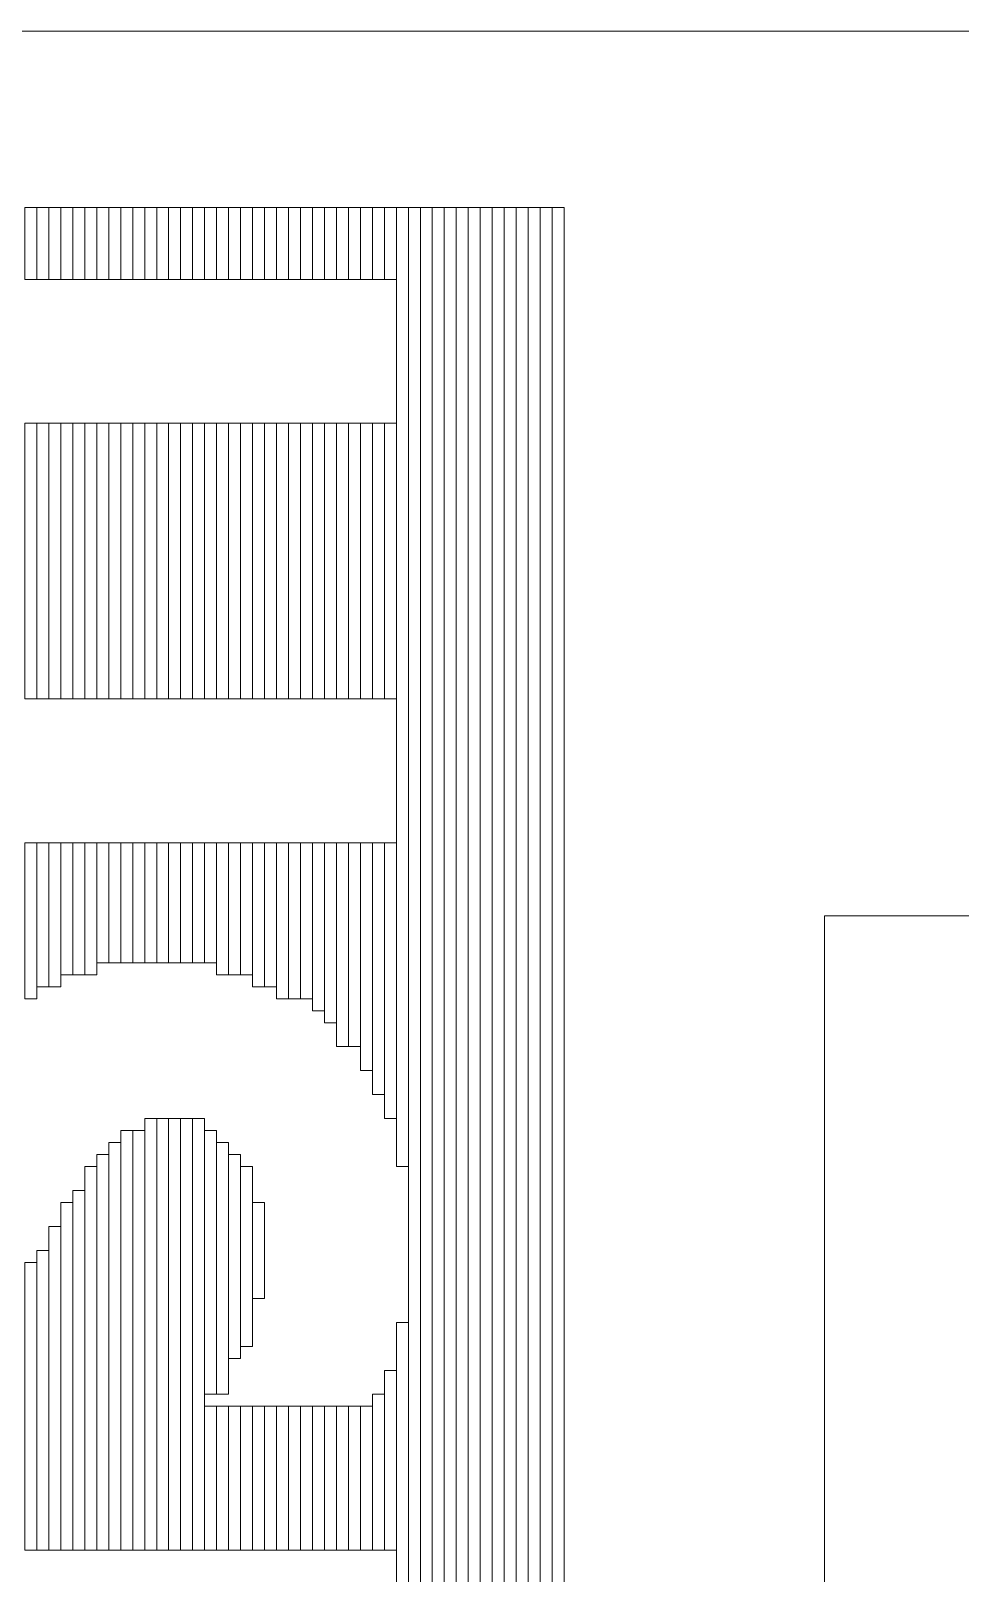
# Model space of a CAD drawing. Header units: millimetres. Extents: x -86 to 67, y -55 to 52.
# Drawn here: x 4.563 to 6.532, y 31.466 to 34.734 of the extents above; entities that cross this region are included whole.
import ezdxf

# ---------------------------------------------------------------- set-up
doc = ezdxf.new("R2010")
doc.units = ezdxf.units.MM
doc.header["$MEASUREMENT"] = 0
for name, color, linetype in [('BG_OUTLINE', 7, 'Continuous'), ('MA_PEN3', 7, 'Continuous'), ('PIN_TOP', 7, 'Continuous')]:
    doc.layers.add(name, color=color, linetype=linetype)

msp = doc.modelspace()

# ---------------------------------------------------------------- linework, layer by layer
at = {"layer": 'BG_OUTLINE', "color": 3, "lineweight": 9}
msp.add_open_spline([(-60.0926, 34.7331), (-60.0926, 34.7331), (63.7724, 34.7331), (63.7724, 34.7331), (63.7724, 34.7331), (64.585, 34.7336), (65.3646, 34.4113), (65.9396, 33.837), (65.9396, 33.837), (66.5146, 33.2627), (66.8379, 32.4797), (66.8384, 31.667), (66.8384, 31.667), (66.8384, 31.667), (66.8412, -52.28), (66.8412, -52.28), (66.8412, -52.28), (66.8412, -52.28), (66.8384, -52.1933), (66.8384, -52.1933), (66.8384, -52.1933), (66.8389, -53.006), (66.5166, -53.7856), (65.9424, -54.3606), (65.9424, -54.3606), (65.3681, -54.9356), (64.585, -55.2589), (63.7724, -55.2594), (63.7724, -55.2594), (63.7724, -55.2594), (-60.1869, -55.2594), (-60.1869, -55.2594), (-60.1869, -55.2594), (-60.1869, -55.2594), (-60.0853, -55.2518), (-60.0853, -55.2518), (-60.0853, -55.2518), (-60.8979, -55.2523), (-61.6775, -54.9299), (-62.2525, -54.3557), (-62.2525, -54.3557), (-62.8275, -53.7814), (-63.1508, -52.9984), (-63.1513, -52.1857), (-63.1513, -52.1857), (-63.1513, -52.1857), (-63.1587, 31.667), (-63.1587, 31.667), (-63.1587, 31.667), (-63.1592, 32.4797), (-62.8369, 33.2593), (-62.2626, 33.8343), (-62.2626, 33.8343), (-61.6883, 34.4093), (-60.9053, 34.7326), (-60.0926, 34.7331)], degree=3, knots=[0, 0, 0, 0, 0.071429, 0.071429, 0.071429, 0.071429, 0.142857, 0.142857, 0.142857, 0.142857, 0.214286, 0.214286, 0.214286, 0.214286, 0.285714, 0.285714, 0.285714, 0.285714, 0.357143, 0.357143, 0.357143, 0.357143, 0.428571, 0.428571, 0.428571, 0.428571, 0.5, 0.5, 0.5, 0.5, 0.571429, 0.571429, 0.571429, 0.571429, 0.642857, 0.642857, 0.642857, 0.642857, 0.714286, 0.714286, 0.714286, 0.714286, 0.785714, 0.785714, 0.785714, 0.785714, 0.857143, 0.857143, 0.857143, 0.857143, 0.928571, 0.928571, 0.928571, 0.928571, 1, 1, 1, 1], dxfattribs=at)
at = {"layer": 'MA_PEN3', "color": 5, "lineweight": 9}
for points in [[(4.5501, 34.3594), (4.5501, 34.3594), (4.5755, 34.3594), (4.5755, 34.3594), (4.5755, 34.3594), (4.5755, 34.3594), (4.5755, 34.207), (4.5755, 34.207), (4.5755, 34.207), (4.5755, 34.207), (4.5501, 34.207), (4.5501, 34.207), (4.5501, 34.207), (4.5501, 34.207), (4.5501, 34.3594), (4.5501, 34.3594)], [(4.5755, 34.3594), (4.5755, 34.3594), (4.6009, 34.3594), (4.6009, 34.3594), (4.6009, 34.3594), (4.6009, 34.3594), (4.6009, 34.207), (4.6009, 34.207), (4.6009, 34.207), (4.6009, 34.207), (4.5755, 34.207), (4.5755, 34.207), (4.5755, 34.207), (4.5755, 34.207), (4.5755, 34.3594), (4.5755, 34.3594)], [(4.6009, 34.3594), (4.6009, 34.3594), (4.6263, 34.3594), (4.6263, 34.3594), (4.6263, 34.3594), (4.6263, 34.3594), (4.6263, 34.207), (4.6263, 34.207), (4.6263, 34.207), (4.6263, 34.207), (4.6009, 34.207), (4.6009, 34.207), (4.6009, 34.207), (4.6009, 34.207), (4.6009, 34.3594), (4.6009, 34.3594)], [(4.6263, 34.3594), (4.6263, 34.3594), (4.6517, 34.3594), (4.6517, 34.3594), (4.6517, 34.3594), (4.6517, 34.3594), (4.6517, 34.207), (4.6517, 34.207), (4.6517, 34.207), (4.6517, 34.207), (4.6263, 34.207), (4.6263, 34.207), (4.6263, 34.207), (4.6263, 34.207), (4.6263, 34.3594), (4.6263, 34.3594)], [(4.6517, 34.3594), (4.6517, 34.3594), (4.6771, 34.3594), (4.6771, 34.3594), (4.6771, 34.3594), (4.6771, 34.3594), (4.6771, 34.207), (4.6771, 34.207), (4.6771, 34.207), (4.6771, 34.207), (4.6517, 34.207), (4.6517, 34.207), (4.6517, 34.207), (4.6517, 34.207), (4.6517, 34.3594), (4.6517, 34.3594)], [(4.6771, 34.3594), (4.6771, 34.3594), (4.7025, 34.3594), (4.7025, 34.3594), (4.7025, 34.3594), (4.7025, 34.3594), (4.7025, 34.207), (4.7025, 34.207), (4.7025, 34.207), (4.7025, 34.207), (4.6771, 34.207), (4.6771, 34.207), (4.6771, 34.207), (4.6771, 34.207), (4.6771, 34.3594), (4.6771, 34.3594)], [(4.7025, 34.3594), (4.7025, 34.3594), (4.7279, 34.3594), (4.7279, 34.3594), (4.7279, 34.3594), (4.7279, 34.3594), (4.7279, 34.207), (4.7279, 34.207), (4.7279, 34.207), (4.7279, 34.207), (4.7025, 34.207), (4.7025, 34.207), (4.7025, 34.207), (4.7025, 34.207), (4.7025, 34.3594), (4.7025, 34.3594)], [(4.7279, 34.3594), (4.7279, 34.3594), (4.7533, 34.3594), (4.7533, 34.3594), (4.7533, 34.3594), (4.7533, 34.3594), (4.7533, 34.207), (4.7533, 34.207), (4.7533, 34.207), (4.7533, 34.207), (4.7279, 34.207), (4.7279, 34.207), (4.7279, 34.207), (4.7279, 34.207), (4.7279, 34.3594), (4.7279, 34.3594)], [(4.7533, 34.3594), (4.7533, 34.3594), (4.7787, 34.3594), (4.7787, 34.3594), (4.7787, 34.3594), (4.7787, 34.3594), (4.7787, 34.207), (4.7787, 34.207), (4.7787, 34.207), (4.7787, 34.207), (4.7533, 34.207), (4.7533, 34.207), (4.7533, 34.207), (4.7533, 34.207), (4.7533, 34.3594), (4.7533, 34.3594)], [(4.7787, 34.3594), (4.7787, 34.3594), (4.8041, 34.3594), (4.8041, 34.3594), (4.8041, 34.3594), (4.8041, 34.3594), (4.8041, 34.207), (4.8041, 34.207), (4.8041, 34.207), (4.8041, 34.207), (4.7787, 34.207), (4.7787, 34.207), (4.7787, 34.207), (4.7787, 34.207), (4.7787, 34.3594), (4.7787, 34.3594)], [(4.8041, 34.3594), (4.8041, 34.3594), (4.8295, 34.3594), (4.8295, 34.3594), (4.8295, 34.3594), (4.8295, 34.3594), (4.8295, 34.207), (4.8295, 34.207), (4.8295, 34.207), (4.8295, 34.207), (4.8041, 34.207), (4.8041, 34.207), (4.8041, 34.207), (4.8041, 34.207), (4.8041, 34.3594), (4.8041, 34.3594)], [(4.8295, 34.3594), (4.8295, 34.3594), (4.8549, 34.3594), (4.8549, 34.3594), (4.8549, 34.3594), (4.8549, 34.3594), (4.8549, 34.207), (4.8549, 34.207), (4.8549, 34.207), (4.8549, 34.207), (4.8295, 34.207), (4.8295, 34.207), (4.8295, 34.207), (4.8295, 34.207), (4.8295, 34.3594), (4.8295, 34.3594)], [(4.8549, 34.3594), (4.8549, 34.3594), (4.8803, 34.3594), (4.8803, 34.3594), (4.8803, 34.3594), (4.8803, 34.3594), (4.8803, 34.207), (4.8803, 34.207), (4.8803, 34.207), (4.8803, 34.207), (4.8549, 34.207), (4.8549, 34.207), (4.8549, 34.207), (4.8549, 34.207), (4.8549, 34.3594), (4.8549, 34.3594)], [(4.8803, 34.3594), (4.8803, 34.3594), (4.9057, 34.3594), (4.9057, 34.3594), (4.9057, 34.3594), (4.9057, 34.3594), (4.9057, 34.207), (4.9057, 34.207), (4.9057, 34.207), (4.9057, 34.207), (4.8803, 34.207), (4.8803, 34.207), (4.8803, 34.207), (4.8803, 34.207), (4.8803, 34.3594), (4.8803, 34.3594)], [(4.9057, 34.3594), (4.9057, 34.3594), (4.9311, 34.3594), (4.9311, 34.3594), (4.9311, 34.3594), (4.9311, 34.3594), (4.9311, 34.207), (4.9311, 34.207), (4.9311, 34.207), (4.9311, 34.207), (4.9057, 34.207), (4.9057, 34.207), (4.9057, 34.207), (4.9057, 34.207), (4.9057, 34.3594), (4.9057, 34.3594)], [(4.9311, 34.3594), (4.9311, 34.3594), (4.9565, 34.3594), (4.9565, 34.3594), (4.9565, 34.3594), (4.9565, 34.3594), (4.9565, 34.207), (4.9565, 34.207), (4.9565, 34.207), (4.9565, 34.207), (4.9311, 34.207), (4.9311, 34.207), (4.9311, 34.207), (4.9311, 34.207), (4.9311, 34.3594), (4.9311, 34.3594)], [(4.9565, 34.3594), (4.9565, 34.3594), (4.9819, 34.3594), (4.9819, 34.3594), (4.9819, 34.3594), (4.9819, 34.3594), (4.9819, 34.207), (4.9819, 34.207), (4.9819, 34.207), (4.9819, 34.207), (4.9565, 34.207), (4.9565, 34.207), (4.9565, 34.207), (4.9565, 34.207), (4.9565, 34.3594), (4.9565, 34.3594)], [(4.9819, 34.3594), (4.9819, 34.3594), (5.0073, 34.3594), (5.0073, 34.3594), (5.0073, 34.3594), (5.0073, 34.3594), (5.0073, 34.207), (5.0073, 34.207), (5.0073, 34.207), (5.0073, 34.207), (4.9819, 34.207), (4.9819, 34.207), (4.9819, 34.207), (4.9819, 34.207), (4.9819, 34.3594), (4.9819, 34.3594)], [(5.0073, 34.3594), (5.0073, 34.3594), (5.0327, 34.3594), (5.0327, 34.3594), (5.0327, 34.3594), (5.0327, 34.3594), (5.0327, 34.207), (5.0327, 34.207), (5.0327, 34.207), (5.0327, 34.207), (5.0073, 34.207), (5.0073, 34.207), (5.0073, 34.207), (5.0073, 34.207), (5.0073, 34.3594), (5.0073, 34.3594)], [(5.0327, 34.3594), (5.0327, 34.3594), (5.0581, 34.3594), (5.0581, 34.3594), (5.0581, 34.3594), (5.0581, 34.3594), (5.0581, 34.207), (5.0581, 34.207), (5.0581, 34.207), (5.0581, 34.207), (5.0327, 34.207), (5.0327, 34.207), (5.0327, 34.207), (5.0327, 34.207), (5.0327, 34.3594), (5.0327, 34.3594)], [(5.0581, 34.3594), (5.0581, 34.3594), (5.0835, 34.3594), (5.0835, 34.3594), (5.0835, 34.3594), (5.0835, 34.3594), (5.0835, 34.207), (5.0835, 34.207), (5.0835, 34.207), (5.0835, 34.207), (5.0581, 34.207), (5.0581, 34.207), (5.0581, 34.207), (5.0581, 34.207), (5.0581, 34.3594), (5.0581, 34.3594)], [(5.0835, 34.3594), (5.0835, 34.3594), (5.1089, 34.3594), (5.1089, 34.3594), (5.1089, 34.3594), (5.1089, 34.3594), (5.1089, 34.207), (5.1089, 34.207), (5.1089, 34.207), (5.1089, 34.207), (5.0835, 34.207), (5.0835, 34.207), (5.0835, 34.207), (5.0835, 34.207), (5.0835, 34.3594), (5.0835, 34.3594)], [(5.1089, 34.3594), (5.1089, 34.3594), (5.1343, 34.3594), (5.1343, 34.3594), (5.1343, 34.3594), (5.1343, 34.3594), (5.1343, 34.207), (5.1343, 34.207), (5.1343, 34.207), (5.1343, 34.207), (5.1089, 34.207), (5.1089, 34.207), (5.1089, 34.207), (5.1089, 34.207), (5.1089, 34.3594), (5.1089, 34.3594)], [(5.1343, 34.3594), (5.1343, 34.3594), (5.1597, 34.3594), (5.1597, 34.3594), (5.1597, 34.3594), (5.1597, 34.3594), (5.1597, 34.207), (5.1597, 34.207), (5.1597, 34.207), (5.1597, 34.207), (5.1343, 34.207), (5.1343, 34.207), (5.1343, 34.207), (5.1343, 34.207), (5.1343, 34.3594), (5.1343, 34.3594)], [(5.1597, 34.3594), (5.1597, 34.3594), (5.1851, 34.3594), (5.1851, 34.3594), (5.1851, 34.3594), (5.1851, 34.3594), (5.1851, 34.207), (5.1851, 34.207), (5.1851, 34.207), (5.1851, 34.207), (5.1597, 34.207), (5.1597, 34.207), (5.1597, 34.207), (5.1597, 34.207), (5.1597, 34.3594), (5.1597, 34.3594)], [(5.1851, 34.3594), (5.1851, 34.3594), (5.2105, 34.3594), (5.2105, 34.3594), (5.2105, 34.3594), (5.2105, 34.3594), (5.2105, 34.207), (5.2105, 34.207), (5.2105, 34.207), (5.2105, 34.207), (5.1851, 34.207), (5.1851, 34.207), (5.1851, 34.207), (5.1851, 34.207), (5.1851, 34.3594), (5.1851, 34.3594)], [(5.2105, 34.3594), (5.2105, 34.3594), (5.2359, 34.3594), (5.2359, 34.3594), (5.2359, 34.3594), (5.2359, 34.3594), (5.2359, 34.207), (5.2359, 34.207), (5.2359, 34.207), (5.2359, 34.207), (5.2105, 34.207), (5.2105, 34.207), (5.2105, 34.207), (5.2105, 34.207), (5.2105, 34.3594), (5.2105, 34.3594)], [(5.2359, 34.3594), (5.2359, 34.3594), (5.2613, 34.3594), (5.2613, 34.3594), (5.2613, 34.3594), (5.2613, 34.3594), (5.2613, 34.207), (5.2613, 34.207), (5.2613, 34.207), (5.2613, 34.207), (5.2359, 34.207), (5.2359, 34.207), (5.2359, 34.207), (5.2359, 34.207), (5.2359, 34.3594), (5.2359, 34.3594)], [(5.2613, 34.3594), (5.2613, 34.3594), (5.2867, 34.3594), (5.2867, 34.3594), (5.2867, 34.3594), (5.2867, 34.3594), (5.2867, 34.207), (5.2867, 34.207), (5.2867, 34.207), (5.2867, 34.207), (5.2613, 34.207), (5.2613, 34.207), (5.2613, 34.207), (5.2613, 34.207), (5.2613, 34.3594), (5.2613, 34.3594)], [(5.2867, 34.3594), (5.2867, 34.3594), (5.3121, 34.3594), (5.3121, 34.3594), (5.3121, 34.3594), (5.3121, 34.3594), (5.3121, 34.207), (5.3121, 34.207), (5.3121, 34.207), (5.3121, 34.207), (5.2867, 34.207), (5.2867, 34.207), (5.2867, 34.207), (5.2867, 34.207), (5.2867, 34.3594), (5.2867, 34.3594)], [(5.3121, 34.3594), (5.3121, 34.3594), (5.3375, 34.3594), (5.3375, 34.3594), (5.3375, 34.3594), (5.3375, 34.3594), (5.3375, 34.207), (5.3375, 34.207), (5.3375, 34.207), (5.3375, 34.207), (5.3121, 34.207), (5.3121, 34.207), (5.3121, 34.207), (5.3121, 34.207), (5.3121, 34.3594), (5.3121, 34.3594)], [(5.3375, 34.3594), (5.3375, 34.3594), (5.3629, 34.3594), (5.3629, 34.3594), (5.3629, 34.3594), (5.3629, 34.3594), (5.3629, 32.3274), (5.3629, 32.3274), (5.3629, 32.3274), (5.3629, 32.3274), (5.3375, 32.3274), (5.3375, 32.3274), (5.3375, 32.3274), (5.3375, 32.3274), (5.3375, 34.3594), (5.3375, 34.3594)], [(5.3629, 34.3594), (5.3629, 34.3594), (5.3883, 34.3594), (5.3883, 34.3594), (5.3883, 34.3594), (5.3883, 34.3594), (5.3883, 23.285), (5.3883, 23.285), (5.3883, 23.285), (5.3883, 23.285), (5.3629, 23.285), (5.3629, 23.285), (5.3629, 23.285), (5.3629, 23.285), (5.3629, 34.3594), (5.3629, 34.3594)], [(5.3883, 34.3594), (5.3883, 34.3594), (5.4137, 34.3594), (5.4137, 34.3594), (5.4137, 34.3594), (5.4137, 34.3594), (5.4137, 23.285), (5.4137, 23.285), (5.4137, 23.285), (5.4137, 23.285), (5.3883, 23.285), (5.3883, 23.285), (5.3883, 23.285), (5.3883, 23.285), (5.3883, 34.3594), (5.3883, 34.3594)], [(5.4137, 34.3594), (5.4137, 34.3594), (5.4391, 34.3594), (5.4391, 34.3594), (5.4391, 34.3594), (5.4391, 34.3594), (5.4391, 23.285), (5.4391, 23.285), (5.4391, 23.285), (5.4391, 23.285), (5.4137, 23.285), (5.4137, 23.285), (5.4137, 23.285), (5.4137, 23.285), (5.4137, 34.3594), (5.4137, 34.3594)], [(5.4391, 34.3594), (5.4391, 34.3594), (5.4645, 34.3594), (5.4645, 34.3594), (5.4645, 34.3594), (5.4645, 34.3594), (5.4645, 23.285), (5.4645, 23.285), (5.4645, 23.285), (5.4645, 23.285), (5.4391, 23.285), (5.4391, 23.285), (5.4391, 23.285), (5.4391, 23.285), (5.4391, 34.3594), (5.4391, 34.3594)], [(5.4645, 34.3594), (5.4645, 34.3594), (5.4899, 34.3594), (5.4899, 34.3594), (5.4899, 34.3594), (5.4899, 34.3594), (5.4899, 23.285), (5.4899, 23.285), (5.4899, 23.285), (5.4899, 23.285), (5.4645, 23.285), (5.4645, 23.285), (5.4645, 23.285), (5.4645, 23.285), (5.4645, 34.3594), (5.4645, 34.3594)], [(5.4899, 34.3594), (5.4899, 34.3594), (5.5153, 34.3594), (5.5153, 34.3594), (5.5153, 34.3594), (5.5153, 34.3594), (5.5153, 23.285), (5.5153, 23.285), (5.5153, 23.285), (5.5153, 23.285), (5.4899, 23.285), (5.4899, 23.285), (5.4899, 23.285), (5.4899, 23.285), (5.4899, 34.3594), (5.4899, 34.3594)], [(5.5153, 34.3594), (5.5153, 34.3594), (5.5407, 34.3594), (5.5407, 34.3594), (5.5407, 34.3594), (5.5407, 34.3594), (5.5407, 23.285), (5.5407, 23.285), (5.5407, 23.285), (5.5407, 23.285), (5.5153, 23.285), (5.5153, 23.285), (5.5153, 23.285), (5.5153, 23.285), (5.5153, 34.3594), (5.5153, 34.3594)], [(5.5407, 34.3594), (5.5407, 34.3594), (5.5661, 34.3594), (5.5661, 34.3594), (5.5661, 34.3594), (5.5661, 34.3594), (5.5661, 23.285), (5.5661, 23.285), (5.5661, 23.285), (5.5661, 23.285), (5.5407, 23.285), (5.5407, 23.285), (5.5407, 23.285), (5.5407, 23.285), (5.5407, 34.3594), (5.5407, 34.3594)], [(5.5661, 34.3594), (5.5661, 34.3594), (5.5915, 34.3594), (5.5915, 34.3594), (5.5915, 34.3594), (5.5915, 34.3594), (5.5915, 23.285), (5.5915, 23.285), (5.5915, 23.285), (5.5915, 23.285), (5.5661, 23.285), (5.5661, 23.285), (5.5661, 23.285), (5.5661, 23.285), (5.5661, 34.3594), (5.5661, 34.3594)], [(5.5915, 34.3594), (5.5915, 34.3594), (5.6169, 34.3594), (5.6169, 34.3594), (5.6169, 34.3594), (5.6169, 34.3594), (5.6169, 23.285), (5.6169, 23.285), (5.6169, 23.285), (5.6169, 23.285), (5.5915, 23.285), (5.5915, 23.285), (5.5915, 23.285), (5.5915, 23.285), (5.5915, 34.3594), (5.5915, 34.3594)], [(5.6169, 34.3594), (5.6169, 34.3594), (5.6423, 34.3594), (5.6423, 34.3594), (5.6423, 34.3594), (5.6423, 34.3594), (5.6423, 23.285), (5.6423, 23.285), (5.6423, 23.285), (5.6423, 23.285), (5.6169, 23.285), (5.6169, 23.285), (5.6169, 23.285), (5.6169, 23.285), (5.6169, 34.3594), (5.6169, 34.3594)], [(5.6423, 34.3594), (5.6423, 34.3594), (5.6677, 34.3594), (5.6677, 34.3594), (5.6677, 34.3594), (5.6677, 34.3594), (5.6677, 23.285), (5.6677, 23.285), (5.6677, 23.285), (5.6677, 23.285), (5.6423, 23.285), (5.6423, 23.285), (5.6423, 23.285), (5.6423, 23.285), (5.6423, 34.3594), (5.6423, 34.3594)], [(5.6677, 34.3594), (5.6677, 34.3594), (5.6931, 34.3594), (5.6931, 34.3594), (5.6931, 34.3594), (5.6931, 34.3594), (5.6931, 23.285), (5.6931, 23.285), (5.6931, 23.285), (5.6931, 23.285), (5.6677, 23.285), (5.6677, 23.285), (5.6677, 23.285), (5.6677, 23.285), (5.6677, 34.3594), (5.6677, 34.3594)], [(4.5501, 33.9022), (4.5501, 33.9022), (4.5755, 33.9022), (4.5755, 33.9022), (4.5755, 33.9022), (4.5755, 33.9022), (4.5755, 33.318), (4.5755, 33.318), (4.5755, 33.318), (4.5755, 33.318), (4.5501, 33.318), (4.5501, 33.318), (4.5501, 33.318), (4.5501, 33.318), (4.5501, 33.9022), (4.5501, 33.9022)], [(4.5755, 33.9022), (4.5755, 33.9022), (4.6009, 33.9022), (4.6009, 33.9022), (4.6009, 33.9022), (4.6009, 33.9022), (4.6009, 33.318), (4.6009, 33.318), (4.6009, 33.318), (4.6009, 33.318), (4.5755, 33.318), (4.5755, 33.318), (4.5755, 33.318), (4.5755, 33.318), (4.5755, 33.9022), (4.5755, 33.9022)], [(4.6009, 33.9022), (4.6009, 33.9022), (4.6263, 33.9022), (4.6263, 33.9022), (4.6263, 33.9022), (4.6263, 33.9022), (4.6263, 33.318), (4.6263, 33.318), (4.6263, 33.318), (4.6263, 33.318), (4.6009, 33.318), (4.6009, 33.318), (4.6009, 33.318), (4.6009, 33.318), (4.6009, 33.9022), (4.6009, 33.9022)], [(4.6263, 33.9022), (4.6263, 33.9022), (4.6517, 33.9022), (4.6517, 33.9022), (4.6517, 33.9022), (4.6517, 33.9022), (4.6517, 33.318), (4.6517, 33.318), (4.6517, 33.318), (4.6517, 33.318), (4.6263, 33.318), (4.6263, 33.318), (4.6263, 33.318), (4.6263, 33.318), (4.6263, 33.9022), (4.6263, 33.9022)], [(4.6517, 33.9022), (4.6517, 33.9022), (4.6771, 33.9022), (4.6771, 33.9022), (4.6771, 33.9022), (4.6771, 33.9022), (4.6771, 33.318), (4.6771, 33.318), (4.6771, 33.318), (4.6771, 33.318), (4.6517, 33.318), (4.6517, 33.318), (4.6517, 33.318), (4.6517, 33.318), (4.6517, 33.9022), (4.6517, 33.9022)], [(4.6771, 33.9022), (4.6771, 33.9022), (4.7025, 33.9022), (4.7025, 33.9022), (4.7025, 33.9022), (4.7025, 33.9022), (4.7025, 33.318), (4.7025, 33.318), (4.7025, 33.318), (4.7025, 33.318), (4.6771, 33.318), (4.6771, 33.318), (4.6771, 33.318), (4.6771, 33.318), (4.6771, 33.9022), (4.6771, 33.9022)], [(4.7025, 33.9022), (4.7025, 33.9022), (4.7279, 33.9022), (4.7279, 33.9022), (4.7279, 33.9022), (4.7279, 33.9022), (4.7279, 33.318), (4.7279, 33.318), (4.7279, 33.318), (4.7279, 33.318), (4.7025, 33.318), (4.7025, 33.318), (4.7025, 33.318), (4.7025, 33.318), (4.7025, 33.9022), (4.7025, 33.9022)], [(4.7279, 33.9022), (4.7279, 33.9022), (4.7533, 33.9022), (4.7533, 33.9022), (4.7533, 33.9022), (4.7533, 33.9022), (4.7533, 33.318), (4.7533, 33.318), (4.7533, 33.318), (4.7533, 33.318), (4.7279, 33.318), (4.7279, 33.318), (4.7279, 33.318), (4.7279, 33.318), (4.7279, 33.9022), (4.7279, 33.9022)], [(4.7533, 33.9022), (4.7533, 33.9022), (4.7787, 33.9022), (4.7787, 33.9022), (4.7787, 33.9022), (4.7787, 33.9022), (4.7787, 33.318), (4.7787, 33.318), (4.7787, 33.318), (4.7787, 33.318), (4.7533, 33.318), (4.7533, 33.318), (4.7533, 33.318), (4.7533, 33.318), (4.7533, 33.9022), (4.7533, 33.9022)], [(4.7787, 33.9022), (4.7787, 33.9022), (4.8041, 33.9022), (4.8041, 33.9022), (4.8041, 33.9022), (4.8041, 33.9022), (4.8041, 33.318), (4.8041, 33.318), (4.8041, 33.318), (4.8041, 33.318), (4.7787, 33.318), (4.7787, 33.318), (4.7787, 33.318), (4.7787, 33.318), (4.7787, 33.9022), (4.7787, 33.9022)], [(4.8041, 33.9022), (4.8041, 33.9022), (4.8295, 33.9022), (4.8295, 33.9022), (4.8295, 33.9022), (4.8295, 33.9022), (4.8295, 33.318), (4.8295, 33.318), (4.8295, 33.318), (4.8295, 33.318), (4.8041, 33.318), (4.8041, 33.318), (4.8041, 33.318), (4.8041, 33.318), (4.8041, 33.9022), (4.8041, 33.9022)], [(4.8295, 33.9022), (4.8295, 33.9022), (4.8549, 33.9022), (4.8549, 33.9022), (4.8549, 33.9022), (4.8549, 33.9022), (4.8549, 33.318), (4.8549, 33.318), (4.8549, 33.318), (4.8549, 33.318), (4.8295, 33.318), (4.8295, 33.318), (4.8295, 33.318), (4.8295, 33.318), (4.8295, 33.9022), (4.8295, 33.9022)], [(4.8549, 33.9022), (4.8549, 33.9022), (4.8803, 33.9022), (4.8803, 33.9022), (4.8803, 33.9022), (4.8803, 33.9022), (4.8803, 33.318), (4.8803, 33.318), (4.8803, 33.318), (4.8803, 33.318), (4.8549, 33.318), (4.8549, 33.318), (4.8549, 33.318), (4.8549, 33.318), (4.8549, 33.9022), (4.8549, 33.9022)], [(4.8803, 33.9022), (4.8803, 33.9022), (4.9057, 33.9022), (4.9057, 33.9022), (4.9057, 33.9022), (4.9057, 33.9022), (4.9057, 33.318), (4.9057, 33.318), (4.9057, 33.318), (4.9057, 33.318), (4.8803, 33.318), (4.8803, 33.318), (4.8803, 33.318), (4.8803, 33.318), (4.8803, 33.9022), (4.8803, 33.9022)], [(4.9057, 33.9022), (4.9057, 33.9022), (4.9311, 33.9022), (4.9311, 33.9022), (4.9311, 33.9022), (4.9311, 33.9022), (4.9311, 33.318), (4.9311, 33.318), (4.9311, 33.318), (4.9311, 33.318), (4.9057, 33.318), (4.9057, 33.318), (4.9057, 33.318), (4.9057, 33.318), (4.9057, 33.9022), (4.9057, 33.9022)], [(4.9311, 33.9022), (4.9311, 33.9022), (4.9565, 33.9022), (4.9565, 33.9022), (4.9565, 33.9022), (4.9565, 33.9022), (4.9565, 33.318), (4.9565, 33.318), (4.9565, 33.318), (4.9565, 33.318), (4.9311, 33.318), (4.9311, 33.318), (4.9311, 33.318), (4.9311, 33.318), (4.9311, 33.9022), (4.9311, 33.9022)], [(4.9565, 33.9022), (4.9565, 33.9022), (4.9819, 33.9022), (4.9819, 33.9022), (4.9819, 33.9022), (4.9819, 33.9022), (4.9819, 33.318), (4.9819, 33.318), (4.9819, 33.318), (4.9819, 33.318), (4.9565, 33.318), (4.9565, 33.318), (4.9565, 33.318), (4.9565, 33.318), (4.9565, 33.9022), (4.9565, 33.9022)], [(4.9819, 33.9022), (4.9819, 33.9022), (5.0073, 33.9022), (5.0073, 33.9022), (5.0073, 33.9022), (5.0073, 33.9022), (5.0073, 33.318), (5.0073, 33.318), (5.0073, 33.318), (5.0073, 33.318), (4.9819, 33.318), (4.9819, 33.318), (4.9819, 33.318), (4.9819, 33.318), (4.9819, 33.9022), (4.9819, 33.9022)], [(5.0073, 33.9022), (5.0073, 33.9022), (5.0327, 33.9022), (5.0327, 33.9022), (5.0327, 33.9022), (5.0327, 33.9022), (5.0327, 33.318), (5.0327, 33.318), (5.0327, 33.318), (5.0327, 33.318), (5.0073, 33.318), (5.0073, 33.318), (5.0073, 33.318), (5.0073, 33.318), (5.0073, 33.9022), (5.0073, 33.9022)], [(5.0327, 33.9022), (5.0327, 33.9022), (5.0581, 33.9022), (5.0581, 33.9022), (5.0581, 33.9022), (5.0581, 33.9022), (5.0581, 33.318), (5.0581, 33.318), (5.0581, 33.318), (5.0581, 33.318), (5.0327, 33.318), (5.0327, 33.318), (5.0327, 33.318), (5.0327, 33.318), (5.0327, 33.9022), (5.0327, 33.9022)], [(5.0581, 33.9022), (5.0581, 33.9022), (5.0835, 33.9022), (5.0835, 33.9022), (5.0835, 33.9022), (5.0835, 33.9022), (5.0835, 33.318), (5.0835, 33.318), (5.0835, 33.318), (5.0835, 33.318), (5.0581, 33.318), (5.0581, 33.318), (5.0581, 33.318), (5.0581, 33.318), (5.0581, 33.9022), (5.0581, 33.9022)], [(5.0835, 33.9022), (5.0835, 33.9022), (5.1089, 33.9022), (5.1089, 33.9022), (5.1089, 33.9022), (5.1089, 33.9022), (5.1089, 33.318), (5.1089, 33.318), (5.1089, 33.318), (5.1089, 33.318), (5.0835, 33.318), (5.0835, 33.318), (5.0835, 33.318), (5.0835, 33.318), (5.0835, 33.9022), (5.0835, 33.9022)], [(5.1089, 33.9022), (5.1089, 33.9022), (5.1343, 33.9022), (5.1343, 33.9022), (5.1343, 33.9022), (5.1343, 33.9022), (5.1343, 33.318), (5.1343, 33.318), (5.1343, 33.318), (5.1343, 33.318), (5.1089, 33.318), (5.1089, 33.318), (5.1089, 33.318), (5.1089, 33.318), (5.1089, 33.9022), (5.1089, 33.9022)], [(5.1343, 33.9022), (5.1343, 33.9022), (5.1597, 33.9022), (5.1597, 33.9022), (5.1597, 33.9022), (5.1597, 33.9022), (5.1597, 33.318), (5.1597, 33.318), (5.1597, 33.318), (5.1597, 33.318), (5.1343, 33.318), (5.1343, 33.318), (5.1343, 33.318), (5.1343, 33.318), (5.1343, 33.9022), (5.1343, 33.9022)], [(5.1597, 33.9022), (5.1597, 33.9022), (5.1851, 33.9022), (5.1851, 33.9022), (5.1851, 33.9022), (5.1851, 33.9022), (5.1851, 33.318), (5.1851, 33.318), (5.1851, 33.318), (5.1851, 33.318), (5.1597, 33.318), (5.1597, 33.318), (5.1597, 33.318), (5.1597, 33.318), (5.1597, 33.9022), (5.1597, 33.9022)], [(5.1851, 33.9022), (5.1851, 33.9022), (5.2105, 33.9022), (5.2105, 33.9022), (5.2105, 33.9022), (5.2105, 33.9022), (5.2105, 33.318), (5.2105, 33.318), (5.2105, 33.318), (5.2105, 33.318), (5.1851, 33.318), (5.1851, 33.318), (5.1851, 33.318), (5.1851, 33.318), (5.1851, 33.9022), (5.1851, 33.9022)], [(5.2105, 33.9022), (5.2105, 33.9022), (5.2359, 33.9022), (5.2359, 33.9022), (5.2359, 33.9022), (5.2359, 33.9022), (5.2359, 33.318), (5.2359, 33.318), (5.2359, 33.318), (5.2359, 33.318), (5.2105, 33.318), (5.2105, 33.318), (5.2105, 33.318), (5.2105, 33.318), (5.2105, 33.9022), (5.2105, 33.9022)], [(5.2359, 33.9022), (5.2359, 33.9022), (5.2613, 33.9022), (5.2613, 33.9022), (5.2613, 33.9022), (5.2613, 33.9022), (5.2613, 33.318), (5.2613, 33.318), (5.2613, 33.318), (5.2613, 33.318), (5.2359, 33.318), (5.2359, 33.318), (5.2359, 33.318), (5.2359, 33.318), (5.2359, 33.9022), (5.2359, 33.9022)], [(5.2613, 33.9022), (5.2613, 33.9022), (5.2867, 33.9022), (5.2867, 33.9022), (5.2867, 33.9022), (5.2867, 33.9022), (5.2867, 33.318), (5.2867, 33.318), (5.2867, 33.318), (5.2867, 33.318), (5.2613, 33.318), (5.2613, 33.318), (5.2613, 33.318), (5.2613, 33.318), (5.2613, 33.9022), (5.2613, 33.9022)], [(5.2867, 33.9022), (5.2867, 33.9022), (5.3121, 33.9022), (5.3121, 33.9022), (5.3121, 33.9022), (5.3121, 33.9022), (5.3121, 33.318), (5.3121, 33.318), (5.3121, 33.318), (5.3121, 33.318), (5.2867, 33.318), (5.2867, 33.318), (5.2867, 33.318), (5.2867, 33.318), (5.2867, 33.9022), (5.2867, 33.9022)], [(5.3121, 33.9022), (5.3121, 33.9022), (5.3375, 33.9022), (5.3375, 33.9022), (5.3375, 33.9022), (5.3375, 33.9022), (5.3375, 33.318), (5.3375, 33.318), (5.3375, 33.318), (5.3375, 33.318), (5.3121, 33.318), (5.3121, 33.318), (5.3121, 33.318), (5.3121, 33.318), (5.3121, 33.9022), (5.3121, 33.9022)], [(4.5501, 33.0132), (4.5501, 33.0132), (4.5755, 33.0132), (4.5755, 33.0132), (4.5755, 33.0132), (4.5755, 33.0132), (4.5755, 32.683), (4.5755, 32.683), (4.5755, 32.683), (4.5755, 32.683), (4.5501, 32.683), (4.5501, 32.683), (4.5501, 32.683), (4.5501, 32.683), (4.5501, 33.0132), (4.5501, 33.0132)], [(4.5755, 33.0132), (4.5755, 33.0132), (4.6009, 33.0132), (4.6009, 33.0132), (4.6009, 33.0132), (4.6009, 33.0132), (4.6009, 32.7084), (4.6009, 32.7084), (4.6009, 32.7084), (4.6009, 32.7084), (4.5755, 32.7084), (4.5755, 32.7084), (4.5755, 32.7084), (4.5755, 32.7084), (4.5755, 33.0132), (4.5755, 33.0132)], [(4.6009, 33.0132), (4.6009, 33.0132), (4.6263, 33.0132), (4.6263, 33.0132), (4.6263, 33.0132), (4.6263, 33.0132), (4.6263, 32.7084), (4.6263, 32.7084), (4.6263, 32.7084), (4.6263, 32.7084), (4.6009, 32.7084), (4.6009, 32.7084), (4.6009, 32.7084), (4.6009, 32.7084), (4.6009, 33.0132), (4.6009, 33.0132)], [(4.6263, 33.0132), (4.6263, 33.0132), (4.6517, 33.0132), (4.6517, 33.0132), (4.6517, 33.0132), (4.6517, 33.0132), (4.6517, 32.7338), (4.6517, 32.7338), (4.6517, 32.7338), (4.6517, 32.7338), (4.6263, 32.7338), (4.6263, 32.7338), (4.6263, 32.7338), (4.6263, 32.7338), (4.6263, 33.0132), (4.6263, 33.0132)], [(4.6517, 33.0132), (4.6517, 33.0132), (4.6771, 33.0132), (4.6771, 33.0132), (4.6771, 33.0132), (4.6771, 33.0132), (4.6771, 32.7338), (4.6771, 32.7338), (4.6771, 32.7338), (4.6771, 32.7338), (4.6517, 32.7338), (4.6517, 32.7338), (4.6517, 32.7338), (4.6517, 32.7338), (4.6517, 33.0132), (4.6517, 33.0132)], [(4.6771, 33.0132), (4.6771, 33.0132), (4.7025, 33.0132), (4.7025, 33.0132), (4.7025, 33.0132), (4.7025, 33.0132), (4.7025, 32.7338), (4.7025, 32.7338), (4.7025, 32.7338), (4.7025, 32.7338), (4.6771, 32.7338), (4.6771, 32.7338), (4.6771, 32.7338), (4.6771, 32.7338), (4.6771, 33.0132), (4.6771, 33.0132)], [(4.7025, 33.0132), (4.7025, 33.0132), (4.7279, 33.0132), (4.7279, 33.0132), (4.7279, 33.0132), (4.7279, 33.0132), (4.7279, 32.7592), (4.7279, 32.7592), (4.7279, 32.7592), (4.7279, 32.7592), (4.7025, 32.7592), (4.7025, 32.7592), (4.7025, 32.7592), (4.7025, 32.7592), (4.7025, 33.0132), (4.7025, 33.0132)], [(4.7279, 33.0132), (4.7279, 33.0132), (4.7533, 33.0132), (4.7533, 33.0132), (4.7533, 33.0132), (4.7533, 33.0132), (4.7533, 32.7592), (4.7533, 32.7592), (4.7533, 32.7592), (4.7533, 32.7592), (4.7279, 32.7592), (4.7279, 32.7592), (4.7279, 32.7592), (4.7279, 32.7592), (4.7279, 33.0132), (4.7279, 33.0132)], [(4.7533, 33.0132), (4.7533, 33.0132), (4.7787, 33.0132), (4.7787, 33.0132), (4.7787, 33.0132), (4.7787, 33.0132), (4.7787, 32.7592), (4.7787, 32.7592), (4.7787, 32.7592), (4.7787, 32.7592), (4.7533, 32.7592), (4.7533, 32.7592), (4.7533, 32.7592), (4.7533, 32.7592), (4.7533, 33.0132), (4.7533, 33.0132)], [(4.7787, 33.0132), (4.7787, 33.0132), (4.8041, 33.0132), (4.8041, 33.0132), (4.8041, 33.0132), (4.8041, 33.0132), (4.8041, 32.7592), (4.8041, 32.7592), (4.8041, 32.7592), (4.8041, 32.7592), (4.7787, 32.7592), (4.7787, 32.7592), (4.7787, 32.7592), (4.7787, 32.7592), (4.7787, 33.0132), (4.7787, 33.0132)], [(4.8041, 33.0132), (4.8041, 33.0132), (4.8295, 33.0132), (4.8295, 33.0132), (4.8295, 33.0132), (4.8295, 33.0132), (4.8295, 32.7592), (4.8295, 32.7592), (4.8295, 32.7592), (4.8295, 32.7592), (4.8041, 32.7592), (4.8041, 32.7592), (4.8041, 32.7592), (4.8041, 32.7592), (4.8041, 33.0132), (4.8041, 33.0132)], [(4.8295, 33.0132), (4.8295, 33.0132), (4.8549, 33.0132), (4.8549, 33.0132), (4.8549, 33.0132), (4.8549, 33.0132), (4.8549, 32.7592), (4.8549, 32.7592), (4.8549, 32.7592), (4.8549, 32.7592), (4.8295, 32.7592), (4.8295, 32.7592), (4.8295, 32.7592), (4.8295, 32.7592), (4.8295, 33.0132), (4.8295, 33.0132)], [(4.8549, 33.0132), (4.8549, 33.0132), (4.8803, 33.0132), (4.8803, 33.0132), (4.8803, 33.0132), (4.8803, 33.0132), (4.8803, 32.7592), (4.8803, 32.7592), (4.8803, 32.7592), (4.8803, 32.7592), (4.8549, 32.7592), (4.8549, 32.7592), (4.8549, 32.7592), (4.8549, 32.7592), (4.8549, 33.0132), (4.8549, 33.0132)], [(4.8803, 33.0132), (4.8803, 33.0132), (4.9057, 33.0132), (4.9057, 33.0132), (4.9057, 33.0132), (4.9057, 33.0132), (4.9057, 32.7592), (4.9057, 32.7592), (4.9057, 32.7592), (4.9057, 32.7592), (4.8803, 32.7592), (4.8803, 32.7592), (4.8803, 32.7592), (4.8803, 32.7592), (4.8803, 33.0132), (4.8803, 33.0132)], [(4.9057, 33.0132), (4.9057, 33.0132), (4.9311, 33.0132), (4.9311, 33.0132), (4.9311, 33.0132), (4.9311, 33.0132), (4.9311, 32.7592), (4.9311, 32.7592), (4.9311, 32.7592), (4.9311, 32.7592), (4.9057, 32.7592), (4.9057, 32.7592), (4.9057, 32.7592), (4.9057, 32.7592), (4.9057, 33.0132), (4.9057, 33.0132)], [(4.9311, 33.0132), (4.9311, 33.0132), (4.9565, 33.0132), (4.9565, 33.0132), (4.9565, 33.0132), (4.9565, 33.0132), (4.9565, 32.7592), (4.9565, 32.7592), (4.9565, 32.7592), (4.9565, 32.7592), (4.9311, 32.7592), (4.9311, 32.7592), (4.9311, 32.7592), (4.9311, 32.7592), (4.9311, 33.0132), (4.9311, 33.0132)], [(4.9565, 33.0132), (4.9565, 33.0132), (4.9819, 33.0132), (4.9819, 33.0132), (4.9819, 33.0132), (4.9819, 33.0132), (4.9819, 32.7338), (4.9819, 32.7338), (4.9819, 32.7338), (4.9819, 32.7338), (4.9565, 32.7338), (4.9565, 32.7338), (4.9565, 32.7338), (4.9565, 32.7338), (4.9565, 33.0132), (4.9565, 33.0132)], [(4.9819, 33.0132), (4.9819, 33.0132), (5.0073, 33.0132), (5.0073, 33.0132), (5.0073, 33.0132), (5.0073, 33.0132), (5.0073, 32.7338), (5.0073, 32.7338), (5.0073, 32.7338), (5.0073, 32.7338), (4.9819, 32.7338), (4.9819, 32.7338), (4.9819, 32.7338), (4.9819, 32.7338), (4.9819, 33.0132), (4.9819, 33.0132)], [(5.0073, 33.0132), (5.0073, 33.0132), (5.0327, 33.0132), (5.0327, 33.0132), (5.0327, 33.0132), (5.0327, 33.0132), (5.0327, 32.7338), (5.0327, 32.7338), (5.0327, 32.7338), (5.0327, 32.7338), (5.0073, 32.7338), (5.0073, 32.7338), (5.0073, 32.7338), (5.0073, 32.7338), (5.0073, 33.0132), (5.0073, 33.0132)], [(5.0327, 33.0132), (5.0327, 33.0132), (5.0581, 33.0132), (5.0581, 33.0132), (5.0581, 33.0132), (5.0581, 33.0132), (5.0581, 32.7084), (5.0581, 32.7084), (5.0581, 32.7084), (5.0581, 32.7084), (5.0327, 32.7084), (5.0327, 32.7084), (5.0327, 32.7084), (5.0327, 32.7084), (5.0327, 33.0132), (5.0327, 33.0132)], [(5.0581, 33.0132), (5.0581, 33.0132), (5.0835, 33.0132), (5.0835, 33.0132), (5.0835, 33.0132), (5.0835, 33.0132), (5.0835, 32.7084), (5.0835, 32.7084), (5.0835, 32.7084), (5.0835, 32.7084), (5.0581, 32.7084), (5.0581, 32.7084), (5.0581, 32.7084), (5.0581, 32.7084), (5.0581, 33.0132), (5.0581, 33.0132)], [(5.0835, 33.0132), (5.0835, 33.0132), (5.1089, 33.0132), (5.1089, 33.0132), (5.1089, 33.0132), (5.1089, 33.0132), (5.1089, 32.683), (5.1089, 32.683), (5.1089, 32.683), (5.1089, 32.683), (5.0835, 32.683), (5.0835, 32.683), (5.0835, 32.683), (5.0835, 32.683), (5.0835, 33.0132), (5.0835, 33.0132)], [(5.1089, 33.0132), (5.1089, 33.0132), (5.1343, 33.0132), (5.1343, 33.0132), (5.1343, 33.0132), (5.1343, 33.0132), (5.1343, 32.683), (5.1343, 32.683), (5.1343, 32.683), (5.1343, 32.683), (5.1089, 32.683), (5.1089, 32.683), (5.1089, 32.683), (5.1089, 32.683), (5.1089, 33.0132), (5.1089, 33.0132)], [(5.1343, 33.0132), (5.1343, 33.0132), (5.1597, 33.0132), (5.1597, 33.0132), (5.1597, 33.0132), (5.1597, 33.0132), (5.1597, 32.683), (5.1597, 32.683), (5.1597, 32.683), (5.1597, 32.683), (5.1343, 32.683), (5.1343, 32.683), (5.1343, 32.683), (5.1343, 32.683), (5.1343, 33.0132), (5.1343, 33.0132)], [(5.1597, 33.0132), (5.1597, 33.0132), (5.1851, 33.0132), (5.1851, 33.0132), (5.1851, 33.0132), (5.1851, 33.0132), (5.1851, 32.6576), (5.1851, 32.6576), (5.1851, 32.6576), (5.1851, 32.6576), (5.1597, 32.6576), (5.1597, 32.6576), (5.1597, 32.6576), (5.1597, 32.6576), (5.1597, 33.0132), (5.1597, 33.0132)], [(5.1851, 33.0132), (5.1851, 33.0132), (5.2105, 33.0132), (5.2105, 33.0132), (5.2105, 33.0132), (5.2105, 33.0132), (5.2105, 32.6322), (5.2105, 32.6322), (5.2105, 32.6322), (5.2105, 32.6322), (5.1851, 32.6322), (5.1851, 32.6322), (5.1851, 32.6322), (5.1851, 32.6322), (5.1851, 33.0132), (5.1851, 33.0132)], [(5.2105, 33.0132), (5.2105, 33.0132), (5.2359, 33.0132), (5.2359, 33.0132), (5.2359, 33.0132), (5.2359, 33.0132), (5.2359, 32.5814), (5.2359, 32.5814), (5.2359, 32.5814), (5.2359, 32.5814), (5.2105, 32.5814), (5.2105, 32.5814), (5.2105, 32.5814), (5.2105, 32.5814), (5.2105, 33.0132), (5.2105, 33.0132)], [(5.2359, 33.0132), (5.2359, 33.0132), (5.2613, 33.0132), (5.2613, 33.0132), (5.2613, 33.0132), (5.2613, 33.0132), (5.2613, 32.5814), (5.2613, 32.5814), (5.2613, 32.5814), (5.2613, 32.5814), (5.2359, 32.5814), (5.2359, 32.5814), (5.2359, 32.5814), (5.2359, 32.5814), (5.2359, 33.0132), (5.2359, 33.0132)], [(5.2613, 33.0132), (5.2613, 33.0132), (5.2867, 33.0132), (5.2867, 33.0132), (5.2867, 33.0132), (5.2867, 33.0132), (5.2867, 32.5306), (5.2867, 32.5306), (5.2867, 32.5306), (5.2867, 32.5306), (5.2613, 32.5306), (5.2613, 32.5306), (5.2613, 32.5306), (5.2613, 32.5306), (5.2613, 33.0132), (5.2613, 33.0132)], [(5.2867, 33.0132), (5.2867, 33.0132), (5.3121, 33.0132), (5.3121, 33.0132), (5.3121, 33.0132), (5.3121, 33.0132), (5.3121, 32.4798), (5.3121, 32.4798), (5.3121, 32.4798), (5.3121, 32.4798), (5.2867, 32.4798), (5.2867, 32.4798), (5.2867, 32.4798), (5.2867, 32.4798), (5.2867, 33.0132), (5.2867, 33.0132)], [(5.3121, 33.0132), (5.3121, 33.0132), (5.3375, 33.0132), (5.3375, 33.0132), (5.3375, 33.0132), (5.3375, 33.0132), (5.3375, 32.429), (5.3375, 32.429), (5.3375, 32.429), (5.3375, 32.429), (5.3121, 32.429), (5.3121, 32.429), (5.3121, 32.429), (5.3121, 32.429), (5.3121, 33.0132), (5.3121, 33.0132)], [(4.8041, 32.429), (4.8041, 32.429), (4.8295, 32.429), (4.8295, 32.429), (4.8295, 32.429), (4.8295, 32.429), (4.8295, 31.5146), (4.8295, 31.5146), (4.8295, 31.5146), (4.8295, 31.5146), (4.8041, 31.5146), (4.8041, 31.5146), (4.8041, 31.5146), (4.8041, 31.5146), (4.8041, 32.429), (4.8041, 32.429)], [(4.8295, 32.429), (4.8295, 32.429), (4.8549, 32.429), (4.8549, 32.429), (4.8549, 32.429), (4.8549, 32.429), (4.8549, 31.5146), (4.8549, 31.5146), (4.8549, 31.5146), (4.8549, 31.5146), (4.8295, 31.5146), (4.8295, 31.5146), (4.8295, 31.5146), (4.8295, 31.5146), (4.8295, 32.429), (4.8295, 32.429)], [(4.8549, 32.429), (4.8549, 32.429), (4.8803, 32.429), (4.8803, 32.429), (4.8803, 32.429), (4.8803, 32.429), (4.8803, 31.5146), (4.8803, 31.5146), (4.8803, 31.5146), (4.8803, 31.5146), (4.8549, 31.5146), (4.8549, 31.5146), (4.8549, 31.5146), (4.8549, 31.5146), (4.8549, 32.429), (4.8549, 32.429)], [(4.8803, 32.429), (4.8803, 32.429), (4.9057, 32.429), (4.9057, 32.429), (4.9057, 32.429), (4.9057, 32.429), (4.9057, 31.5146), (4.9057, 31.5146), (4.9057, 31.5146), (4.9057, 31.5146), (4.8803, 31.5146), (4.8803, 31.5146), (4.8803, 31.5146), (4.8803, 31.5146), (4.8803, 32.429), (4.8803, 32.429)], [(4.9057, 32.429), (4.9057, 32.429), (4.9311, 32.429), (4.9311, 32.429), (4.9311, 32.429), (4.9311, 32.429), (4.9311, 31.5146), (4.9311, 31.5146), (4.9311, 31.5146), (4.9311, 31.5146), (4.9057, 31.5146), (4.9057, 31.5146), (4.9057, 31.5146), (4.9057, 31.5146), (4.9057, 32.429), (4.9057, 32.429)], [(4.7533, 32.4036), (4.7533, 32.4036), (4.7787, 32.4036), (4.7787, 32.4036), (4.7787, 32.4036), (4.7787, 32.4036), (4.7787, 31.5146), (4.7787, 31.5146), (4.7787, 31.5146), (4.7787, 31.5146), (4.7533, 31.5146), (4.7533, 31.5146), (4.7533, 31.5146), (4.7533, 31.5146), (4.7533, 32.4036), (4.7533, 32.4036)], [(4.7787, 32.4036), (4.7787, 32.4036), (4.8041, 32.4036), (4.8041, 32.4036), (4.8041, 32.4036), (4.8041, 32.4036), (4.8041, 31.5146), (4.8041, 31.5146), (4.8041, 31.5146), (4.8041, 31.5146), (4.7787, 31.5146), (4.7787, 31.5146), (4.7787, 31.5146), (4.7787, 31.5146), (4.7787, 32.4036), (4.7787, 32.4036)], [(4.9311, 32.4036), (4.9311, 32.4036), (4.9565, 32.4036), (4.9565, 32.4036), (4.9565, 32.4036), (4.9565, 32.4036), (4.9565, 31.8448), (4.9565, 31.8448), (4.9565, 31.8448), (4.9565, 31.8448), (4.9311, 31.8448), (4.9311, 31.8448), (4.9311, 31.8448), (4.9311, 31.8448), (4.9311, 32.4036), (4.9311, 32.4036)], [(4.7025, 32.3528), (4.7025, 32.3528), (4.7279, 32.3528), (4.7279, 32.3528), (4.7279, 32.3528), (4.7279, 32.3528), (4.7279, 31.5146), (4.7279, 31.5146), (4.7279, 31.5146), (4.7279, 31.5146), (4.7025, 31.5146), (4.7025, 31.5146), (4.7025, 31.5146), (4.7025, 31.5146), (4.7025, 32.3528), (4.7025, 32.3528)], [(4.7279, 32.3782), (4.7279, 32.3782), (4.7533, 32.3782), (4.7533, 32.3782), (4.7533, 32.3782), (4.7533, 32.3782), (4.7533, 31.5146), (4.7533, 31.5146), (4.7533, 31.5146), (4.7533, 31.5146), (4.7279, 31.5146), (4.7279, 31.5146), (4.7279, 31.5146), (4.7279, 31.5146), (4.7279, 32.3782), (4.7279, 32.3782)], [(4.9565, 32.3782), (4.9565, 32.3782), (4.9819, 32.3782), (4.9819, 32.3782), (4.9819, 32.3782), (4.9819, 32.3782), (4.9819, 31.8448), (4.9819, 31.8448), (4.9819, 31.8448), (4.9819, 31.8448), (4.9565, 31.8448), (4.9565, 31.8448), (4.9565, 31.8448), (4.9565, 31.8448), (4.9565, 32.3782), (4.9565, 32.3782)], [(4.9819, 32.3528), (4.9819, 32.3528), (5.0073, 32.3528), (5.0073, 32.3528), (5.0073, 32.3528), (5.0073, 32.3528), (5.0073, 31.921), (5.0073, 31.921), (5.0073, 31.921), (5.0073, 31.921), (4.9819, 31.921), (4.9819, 31.921), (4.9819, 31.921), (4.9819, 31.921), (4.9819, 32.3528), (4.9819, 32.3528)], [(4.6771, 32.3274), (4.6771, 32.3274), (4.7025, 32.3274), (4.7025, 32.3274), (4.7025, 32.3274), (4.7025, 32.3274), (4.7025, 31.5146), (4.7025, 31.5146), (4.7025, 31.5146), (4.7025, 31.5146), (4.6771, 31.5146), (4.6771, 31.5146), (4.6771, 31.5146), (4.6771, 31.5146), (4.6771, 32.3274), (4.6771, 32.3274)], [(5.0073, 32.3274), (5.0073, 32.3274), (5.0327, 32.3274), (5.0327, 32.3274), (5.0327, 32.3274), (5.0327, 32.3274), (5.0327, 31.9464), (5.0327, 31.9464), (5.0327, 31.9464), (5.0327, 31.9464), (5.0073, 31.9464), (5.0073, 31.9464), (5.0073, 31.9464), (5.0073, 31.9464), (5.0073, 32.3274), (5.0073, 32.3274)], [(4.6517, 32.2766), (4.6517, 32.2766), (4.6771, 32.2766), (4.6771, 32.2766), (4.6771, 32.2766), (4.6771, 32.2766), (4.6771, 31.5146), (4.6771, 31.5146), (4.6771, 31.5146), (4.6771, 31.5146), (4.6517, 31.5146), (4.6517, 31.5146), (4.6517, 31.5146), (4.6517, 31.5146), (4.6517, 32.2766), (4.6517, 32.2766)], [(4.6263, 32.2512), (4.6263, 32.2512), (4.6517, 32.2512), (4.6517, 32.2512), (4.6517, 32.2512), (4.6517, 32.2512), (4.6517, 31.5146), (4.6517, 31.5146), (4.6517, 31.5146), (4.6517, 31.5146), (4.6263, 31.5146), (4.6263, 31.5146), (4.6263, 31.5146), (4.6263, 31.5146), (4.6263, 32.2512), (4.6263, 32.2512)], [(5.0327, 32.2512), (5.0327, 32.2512), (5.0581, 32.2512), (5.0581, 32.2512), (5.0581, 32.2512), (5.0581, 32.2512), (5.0581, 32.048), (5.0581, 32.048), (5.0581, 32.048), (5.0581, 32.048), (5.0327, 32.048), (5.0327, 32.048), (5.0327, 32.048), (5.0327, 32.048), (5.0327, 32.2512), (5.0327, 32.2512)], [(4.6009, 32.2004), (4.6009, 32.2004), (4.6263, 32.2004), (4.6263, 32.2004), (4.6263, 32.2004), (4.6263, 32.2004), (4.6263, 31.5146), (4.6263, 31.5146), (4.6263, 31.5146), (4.6263, 31.5146), (4.6009, 31.5146), (4.6009, 31.5146), (4.6009, 31.5146), (4.6009, 31.5146), (4.6009, 32.2004), (4.6009, 32.2004)], [(4.5501, 32.1242), (4.5501, 32.1242), (4.5755, 32.1242), (4.5755, 32.1242), (4.5755, 32.1242), (4.5755, 32.1242), (4.5755, 31.5146), (4.5755, 31.5146), (4.5755, 31.5146), (4.5755, 31.5146), (4.5501, 31.5146), (4.5501, 31.5146), (4.5501, 31.5146), (4.5501, 31.5146), (4.5501, 32.1242), (4.5501, 32.1242)], [(4.5755, 32.1496), (4.5755, 32.1496), (4.6009, 32.1496), (4.6009, 32.1496), (4.6009, 32.1496), (4.6009, 32.1496), (4.6009, 31.5146), (4.6009, 31.5146), (4.6009, 31.5146), (4.6009, 31.5146), (4.5755, 31.5146), (4.5755, 31.5146), (4.5755, 31.5146), (4.5755, 31.5146), (4.5755, 32.1496), (4.5755, 32.1496)], [(5.3375, 31.9972), (5.3375, 31.9972), (5.3629, 31.9972), (5.3629, 31.9972), (5.3629, 31.9972), (5.3629, 31.9972), (5.3629, 29.2032), (5.3629, 29.2032), (5.3629, 29.2032), (5.3629, 29.2032), (5.3375, 29.2032), (5.3375, 29.2032), (5.3375, 29.2032), (5.3375, 29.2032), (5.3375, 31.9972), (5.3375, 31.9972)], [(5.3121, 31.8956), (5.3121, 31.8956), (5.3375, 31.8956), (5.3375, 31.8956), (5.3375, 31.8956), (5.3375, 31.8956), (5.3375, 31.5146), (5.3375, 31.5146), (5.3375, 31.5146), (5.3375, 31.5146), (5.3121, 31.5146), (5.3121, 31.5146), (5.3121, 31.5146), (5.3121, 31.5146), (5.3121, 31.8956), (5.3121, 31.8956)], [(5.2867, 31.8448), (5.2867, 31.8448), (5.3121, 31.8448), (5.3121, 31.8448), (5.3121, 31.8448), (5.3121, 31.8448), (5.3121, 31.5146), (5.3121, 31.5146), (5.3121, 31.5146), (5.3121, 31.5146), (5.2867, 31.5146), (5.2867, 31.5146), (5.2867, 31.5146), (5.2867, 31.5146), (5.2867, 31.8448), (5.2867, 31.8448)], [(4.9311, 31.8194), (4.9311, 31.8194), (4.9565, 31.8194), (4.9565, 31.8194), (4.9565, 31.8194), (4.9565, 31.8194), (4.9565, 31.5146), (4.9565, 31.5146), (4.9565, 31.5146), (4.9565, 31.5146), (4.9311, 31.5146), (4.9311, 31.5146), (4.9311, 31.5146), (4.9311, 31.5146), (4.9311, 31.8194), (4.9311, 31.8194)], [(4.9565, 31.8194), (4.9565, 31.8194), (4.9819, 31.8194), (4.9819, 31.8194), (4.9819, 31.8194), (4.9819, 31.8194), (4.9819, 31.5146), (4.9819, 31.5146), (4.9819, 31.5146), (4.9819, 31.5146), (4.9565, 31.5146), (4.9565, 31.5146), (4.9565, 31.5146), (4.9565, 31.5146), (4.9565, 31.8194), (4.9565, 31.8194)], [(4.9819, 31.8194), (4.9819, 31.8194), (5.0073, 31.8194), (5.0073, 31.8194), (5.0073, 31.8194), (5.0073, 31.8194), (5.0073, 31.5146), (5.0073, 31.5146), (5.0073, 31.5146), (5.0073, 31.5146), (4.9819, 31.5146), (4.9819, 31.5146), (4.9819, 31.5146), (4.9819, 31.5146), (4.9819, 31.8194), (4.9819, 31.8194)], [(5.0073, 31.8194), (5.0073, 31.8194), (5.0327, 31.8194), (5.0327, 31.8194), (5.0327, 31.8194), (5.0327, 31.8194), (5.0327, 31.5146), (5.0327, 31.5146), (5.0327, 31.5146), (5.0327, 31.5146), (5.0073, 31.5146), (5.0073, 31.5146), (5.0073, 31.5146), (5.0073, 31.5146), (5.0073, 31.8194), (5.0073, 31.8194)], [(5.0327, 31.8194), (5.0327, 31.8194), (5.0581, 31.8194), (5.0581, 31.8194), (5.0581, 31.8194), (5.0581, 31.8194), (5.0581, 31.5146), (5.0581, 31.5146), (5.0581, 31.5146), (5.0581, 31.5146), (5.0327, 31.5146), (5.0327, 31.5146), (5.0327, 31.5146), (5.0327, 31.5146), (5.0327, 31.8194), (5.0327, 31.8194)], [(5.0581, 31.8194), (5.0581, 31.8194), (5.0835, 31.8194), (5.0835, 31.8194), (5.0835, 31.8194), (5.0835, 31.8194), (5.0835, 31.5146), (5.0835, 31.5146), (5.0835, 31.5146), (5.0835, 31.5146), (5.0581, 31.5146), (5.0581, 31.5146), (5.0581, 31.5146), (5.0581, 31.5146), (5.0581, 31.8194), (5.0581, 31.8194)], [(5.0835, 31.8194), (5.0835, 31.8194), (5.1089, 31.8194), (5.1089, 31.8194), (5.1089, 31.8194), (5.1089, 31.8194), (5.1089, 31.5146), (5.1089, 31.5146), (5.1089, 31.5146), (5.1089, 31.5146), (5.0835, 31.5146), (5.0835, 31.5146), (5.0835, 31.5146), (5.0835, 31.5146), (5.0835, 31.8194), (5.0835, 31.8194)], [(5.1089, 31.8194), (5.1089, 31.8194), (5.1343, 31.8194), (5.1343, 31.8194), (5.1343, 31.8194), (5.1343, 31.8194), (5.1343, 31.5146), (5.1343, 31.5146), (5.1343, 31.5146), (5.1343, 31.5146), (5.1089, 31.5146), (5.1089, 31.5146), (5.1089, 31.5146), (5.1089, 31.5146), (5.1089, 31.8194), (5.1089, 31.8194)], [(5.1343, 31.8194), (5.1343, 31.8194), (5.1597, 31.8194), (5.1597, 31.8194), (5.1597, 31.8194), (5.1597, 31.8194), (5.1597, 31.5146), (5.1597, 31.5146), (5.1597, 31.5146), (5.1597, 31.5146), (5.1343, 31.5146), (5.1343, 31.5146), (5.1343, 31.5146), (5.1343, 31.5146), (5.1343, 31.8194), (5.1343, 31.8194)], [(5.1597, 31.8194), (5.1597, 31.8194), (5.1851, 31.8194), (5.1851, 31.8194), (5.1851, 31.8194), (5.1851, 31.8194), (5.1851, 31.5146), (5.1851, 31.5146), (5.1851, 31.5146), (5.1851, 31.5146), (5.1597, 31.5146), (5.1597, 31.5146), (5.1597, 31.5146), (5.1597, 31.5146), (5.1597, 31.8194), (5.1597, 31.8194)], [(5.1851, 31.8194), (5.1851, 31.8194), (5.2105, 31.8194), (5.2105, 31.8194), (5.2105, 31.8194), (5.2105, 31.8194), (5.2105, 31.5146), (5.2105, 31.5146), (5.2105, 31.5146), (5.2105, 31.5146), (5.1851, 31.5146), (5.1851, 31.5146), (5.1851, 31.5146), (5.1851, 31.5146), (5.1851, 31.8194), (5.1851, 31.8194)], [(5.2105, 31.8194), (5.2105, 31.8194), (5.2359, 31.8194), (5.2359, 31.8194), (5.2359, 31.8194), (5.2359, 31.8194), (5.2359, 31.5146), (5.2359, 31.5146), (5.2359, 31.5146), (5.2359, 31.5146), (5.2105, 31.5146), (5.2105, 31.5146), (5.2105, 31.5146), (5.2105, 31.5146), (5.2105, 31.8194), (5.2105, 31.8194)], [(5.2359, 31.8194), (5.2359, 31.8194), (5.2613, 31.8194), (5.2613, 31.8194), (5.2613, 31.8194), (5.2613, 31.8194), (5.2613, 31.5146), (5.2613, 31.5146), (5.2613, 31.5146), (5.2613, 31.5146), (5.2359, 31.5146), (5.2359, 31.5146), (5.2359, 31.5146), (5.2359, 31.5146), (5.2359, 31.8194), (5.2359, 31.8194)], [(5.2613, 31.8194), (5.2613, 31.8194), (5.2867, 31.8194), (5.2867, 31.8194), (5.2867, 31.8194), (5.2867, 31.8194), (5.2867, 31.5146), (5.2867, 31.5146), (5.2867, 31.5146), (5.2867, 31.5146), (5.2613, 31.5146), (5.2613, 31.5146), (5.2613, 31.5146), (5.2613, 31.5146), (5.2613, 31.8194), (5.2613, 31.8194)]]:
    msp.add_open_spline(points, degree=3, knots=[0, 0, 0, 0, 0.25, 0.25, 0.25, 0.25, 0.5, 0.5, 0.5, 0.5, 0.75, 0.75, 0.75, 0.75, 1, 1, 1, 1], dxfattribs=at)
at = {"layer": 'PIN_TOP', "lineweight": 9}
msp.add_open_spline([(6.245, 32.8589), (6.245, 32.8589), (8.245, 32.8589), (8.245, 32.8589), (8.245, 32.8589), (8.245, 32.8589), (8.245, 30.3588), (8.245, 30.3588), (8.245, 30.3588), (8.245, 30.3588), (6.245, 30.3588), (6.245, 30.3588), (6.245, 30.3588), (6.245, 30.3588), (6.245, 32.8589), (6.245, 32.8589)], degree=3, knots=[0, 0, 0, 0, 0.25, 0.25, 0.25, 0.25, 0.5, 0.5, 0.5, 0.5, 0.75, 0.75, 0.75, 0.75, 1, 1, 1, 1], dxfattribs=at)

doc.saveas('drawing.dxf')
